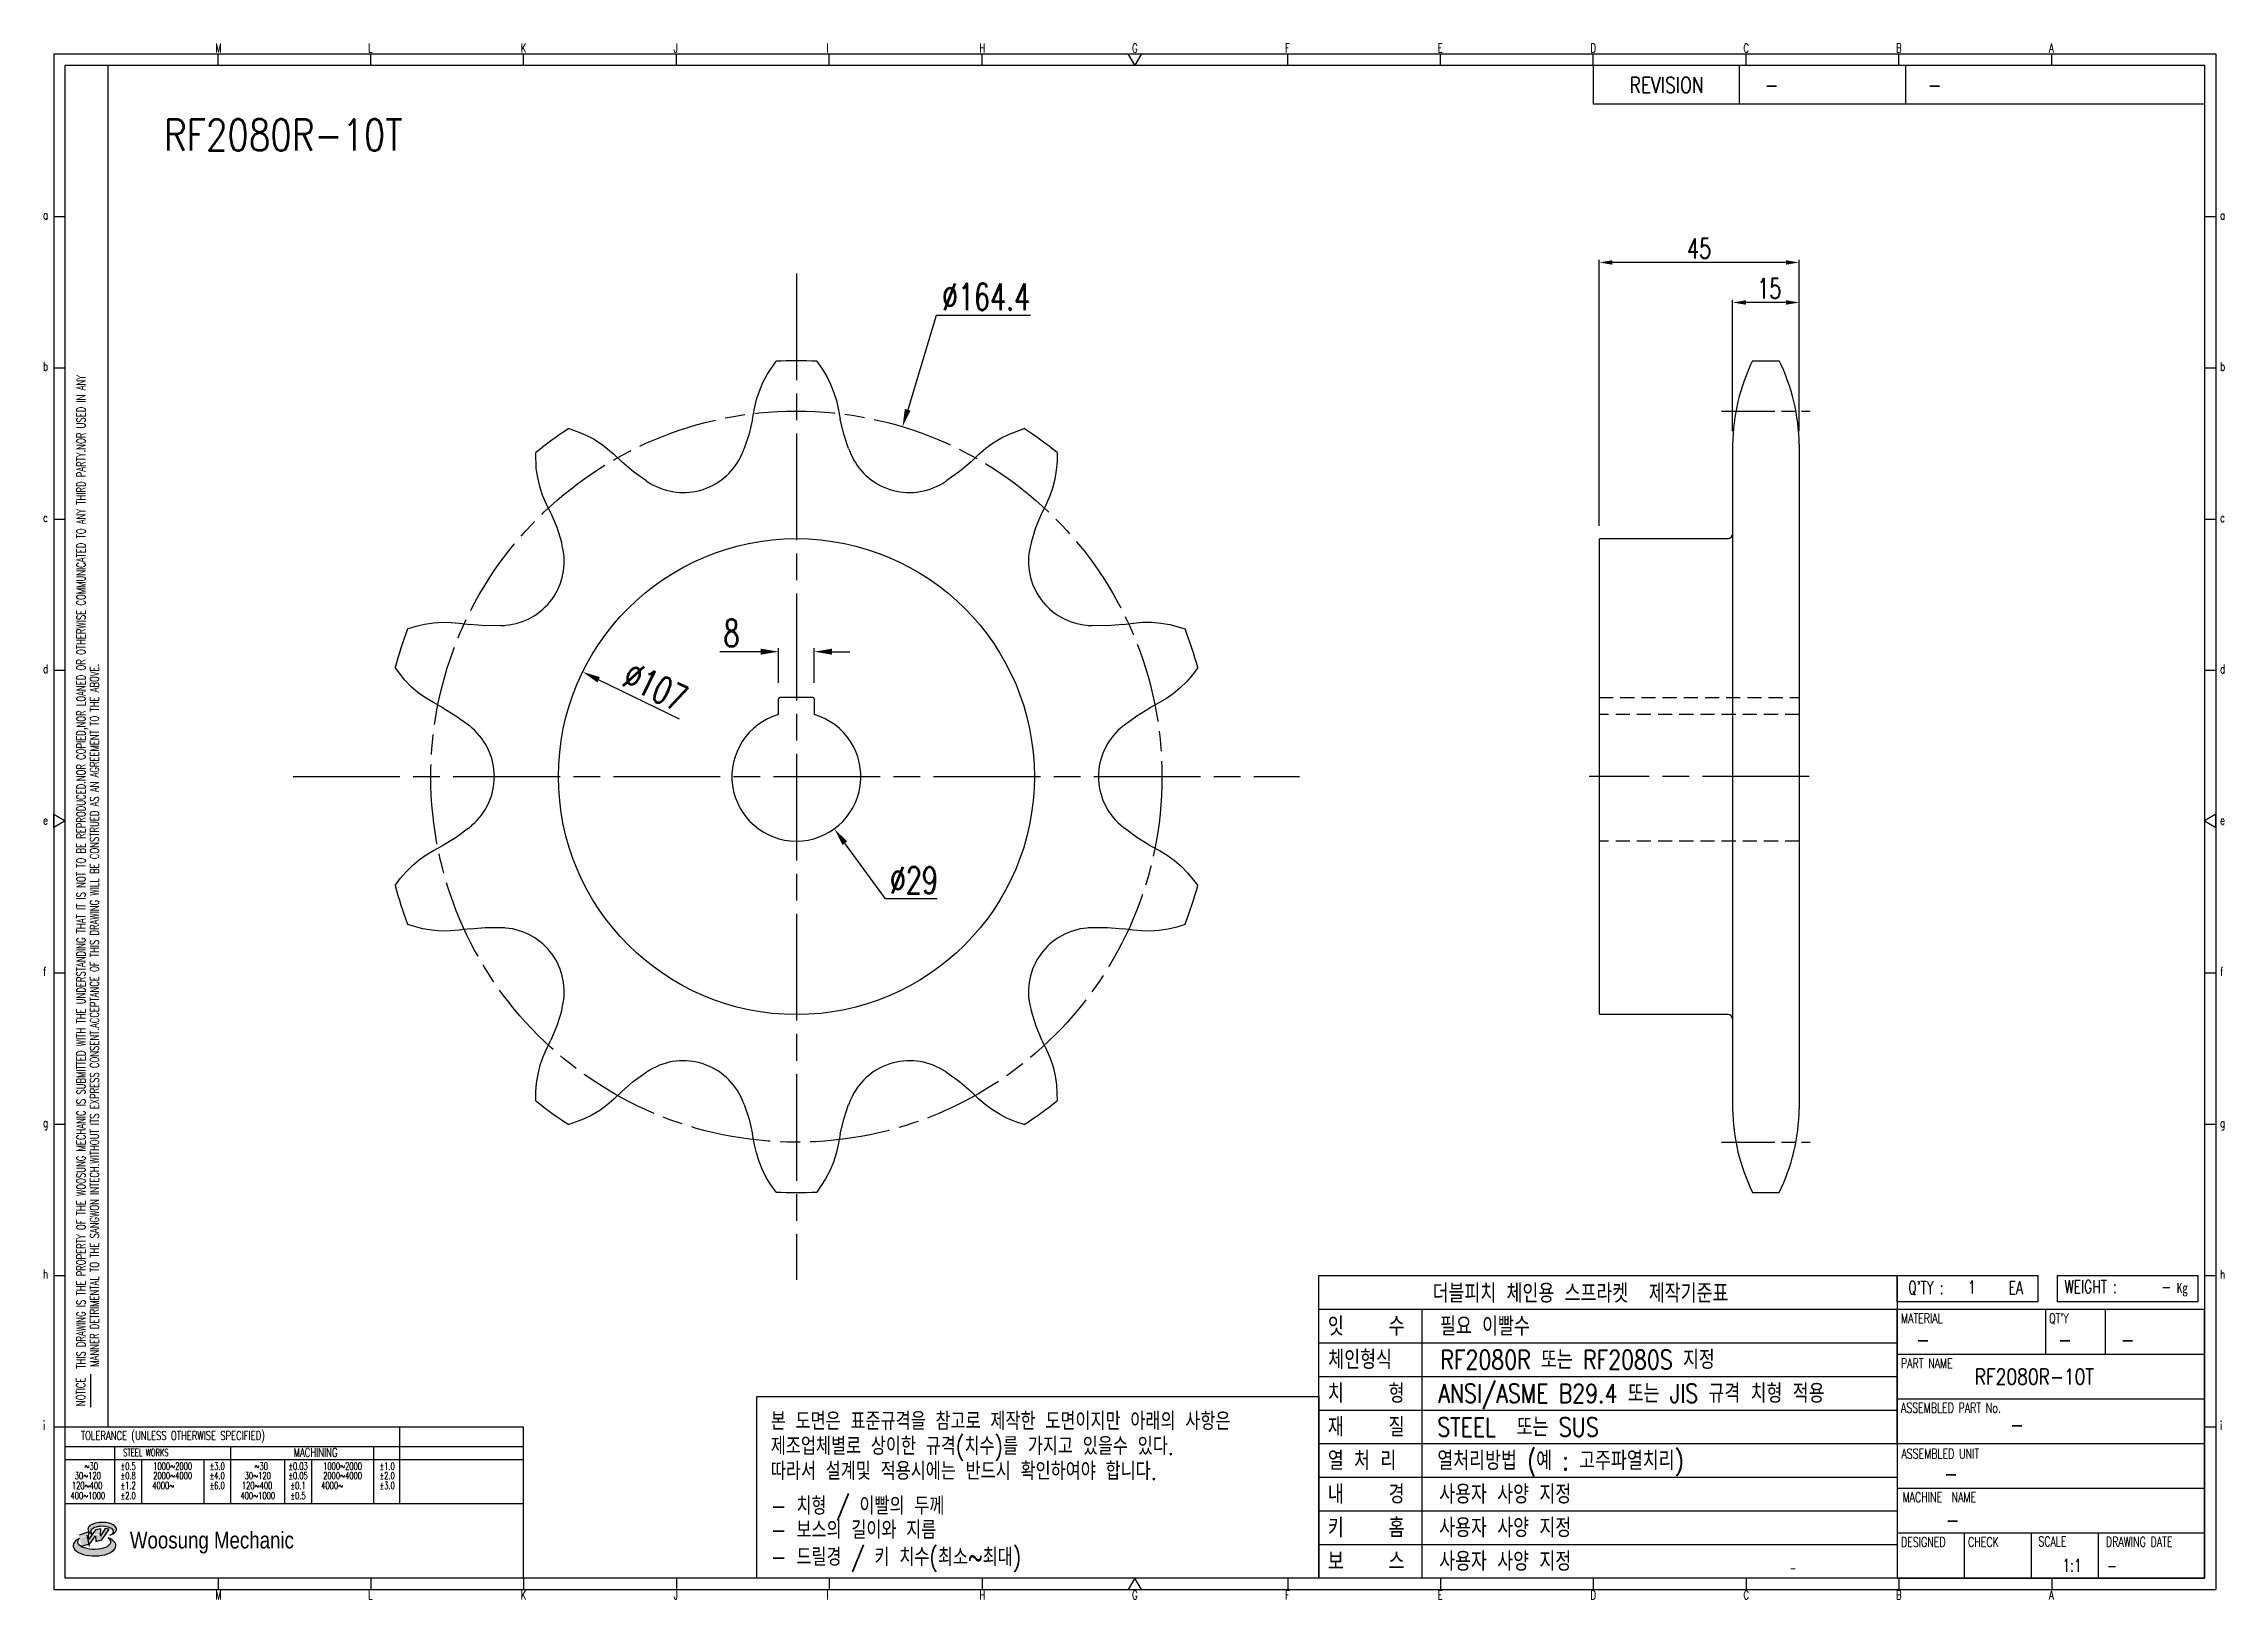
# Model space of a CAD drawing. Header units: millimetres. Extents: x -120 to 371, y -2918 to -2568.
import ezdxf
from ezdxf.enums import TextEntityAlignment as Align

# ---------------------------------------------------------------- set-up
doc = ezdxf.new("R2010")
doc.units = ezdxf.units.MM
for name, pattern in [('AM_ISO08W050', [18, 12, -1.5, 3, -1.5]), ('AM_ISO08W050x2', [9, 6, -0.75, 1.5, -0.75]), ('HIDDEN', [9.525, 6.35, -3.175])]:
    doc.linetypes.add(name, pattern=pattern)
doc.layers.add('CEN1', color=1, linetype='AM_ISO08W050', lineweight=25)
doc.layers.add('PEN_RF1', color=6, linetype='AM_ISO08W050x2', lineweight=25)
for name, color, linetype in [('HIDDEN_RF1', 3, 'HIDDEN'), ('S-DIM', 7, 'Continuous'), ('TITLE', 7, 'Continuous'), ('도면레이아웃', 7, 'Continuous')]:
    doc.layers.add(name, color=color, linetype=linetype)
doc.styles.add('HAN', font='ROMANS.shx', dxfattribs={"width": 0.7, "bigfont": 'whgtxt.shx'})
doc.styles.add('HKD_ST2', font='romans.shx', dxfattribs={"width": 0.7, "height": 4, "bigfont": '@extfont2.shx'})
doc.styles.add('HSG', font='SIMPLEX.shx', dxfattribs={"width": 0.7, "bigfont": 'HSG.shx'})
doc.styles.add('ROMANS', font='romans.shx', dxfattribs={"width": 0.7, "bigfont": 'whgtxt.shx'})
doc.styles.add('SLDTEXTSTYLE4', font='arial.ttf', dxfattribs={"width": 0.8})
doc.dimstyles.new('RF-S3', dxfattribs={"dimscale": 3, "dimtxt": 1.5, "dimasz": 1, "dimexe": 0.2, "dimexo": 1, "dimgap": 0.3, "dimtad": 1, "dimtoh": 1, "dimdec": 1, "dimrnd": 0.01, "dimzin": 9, "dimdsep": 46, "dimtxsty": 'HSG', "dimcen": 0, "dimclrd": 1, "dimclre": 1, "dimclrt": 150, "dimazin": 2, "dimtp": 1, "dimtm": 1, "dimtfac": 0.5, "dimtdec": 1, "dimtofl": 0, "dimtmove": 0, "dimatfit": 3, "dimfxl": 0, "dimtvp": 1, "dimtolj": 2, "dimlwd": -1, "dimlwe": -1, "dimarcsym": 0})
doc.dimstyles.new('RF-S4', dxfattribs={"dimscale": 4, "dimtxt": 1.5, "dimasz": 1, "dimexe": 0.2, "dimexo": 1, "dimgap": 0.3, "dimtad": 1, "dimtoh": 1, "dimdec": 1, "dimrnd": 0.01, "dimzin": 9, "dimdsep": 46, "dimtxsty": 'HSG', "dimcen": 0, "dimclrd": 1, "dimclre": 1, "dimclrt": 150, "dimazin": 2, "dimtp": 1, "dimtm": 1, "dimtfac": 0.5, "dimtdec": 1, "dimtofl": 0, "dimtmove": 0, "dimatfit": 3, "dimfxl": 0, "dimtvp": 1, "dimtolj": 2, "dimlwd": -1, "dimlwe": -1, "dimarcsym": 0})

# ---------------------------------------------------------------- blocks, each defined once
blk = doc.blocks.new('SUYWSHJH')
at = {"layer": '도면레이아웃'}
h = blk.add_hatch(color=10, dxfattribs=at)
h.paths.add_polyline_path([(1.544, 35.177), (1.554, 34.966), (1.779, 35.034), (2.054, 35.422), (1.908, 35.446), (1.728, 35.167), (1.741, 35.439), (1.547, 35.405), (1.292, 35.041), (1.295, 35.33), (0.943, 35.208), (1.03, 34.8), (1.336, 34.885)])
edge = h.paths.add_edge_path()
edge.add_ellipse((1.795, 35.421), major_axis=(-0.53, 0), ratio=0.487785, start_angle=122.36065, end_angle=403.39574)
edge.add_line((1.411, 35.244), (1.419, 35.261))
edge.add_ellipse((1.798, 35.344), major_axis=(-0.423, 0), ratio=0.444396, start_angle=131.58977, end_angle=386.19408, ccw=False)
edge = h.paths.add_edge_path()
edge.add_ellipse((1.512, 34.815), major_axis=(-0.793, 0), ratio=0.480113, start_angle=314.67633, end_angle=590.85213)
edge.add_ellipse((1.501, 34.958), major_axis=(-0.62, 0), ratio=0.43311, start_angle=331.7024, end_angle=574.42495, ccw=False)
for p, q in [((0, 90.118), (80.15, 90.118)), ((0, 90.118), (0, 33.191)), ((6.089, 89.693), (6.089, 90.118)), ((11.753, 89.693), (11.753, 90.118)), ((17.418, 89.693), (17.418, 90.118)), ((23.082, 89.693), (23.082, 90.118)), ((28.746, 89.693), (28.746, 90.118)), ((34.411, 89.693), (34.411, 90.118)), ((45.739, 89.693), (45.739, 90.118)), ((51.404, 89.693), (51.404, 90.118)), ((57.068, 89.693), (57.068, 90.118)), ((62.732, 89.693), (62.732, 90.118)), ((68.397, 89.693), (68.397, 90.118)), ((74.061, 89.693), (74.061, 90.118)), ((80.15, 90.118), (80.15, 33.191)), ((0, 84.085), (0.425, 84.085)), ((79.725, 84.085), (80.15, 84.085)), ((0, 78.478), (0.425, 78.478)), ((79.725, 78.478), (80.15, 78.478)), ((0, 72.87), (0.425, 72.87)), ((79.725, 72.87), (80.15, 72.87)), ((0, 67.262), (0.425, 67.262)), ((79.725, 67.262), (80.15, 67.262)), ((0, 56.047), (0.425, 56.047)), ((79.725, 56.047), (80.15, 56.047)), ((0, 50.439), (0.425, 50.439)), ((79.725, 50.439), (80.15, 50.439)), ((0, 44.832), (0.425, 44.832)), ((79.725, 44.832), (80.15, 44.832)), ((1.377, 39.947), (1.377, 41.174)), ((0, 39.224), (0.425, 39.224)), ((79.725, 39.224), (80.15, 39.224)), ((0, 33.191), (80.15, 33.191)), ((6.089, 33.616), (6.089, 33.191)), ((11.753, 33.616), (11.753, 33.191)), ((17.418, 33.616), (17.418, 33.191)), ((23.082, 33.616), (23.082, 33.191)), ((28.746, 33.616), (28.746, 33.191)), ((34.411, 33.616), (34.411, 33.191)), ((45.739, 33.616), (45.739, 33.191)), ((51.404, 33.616), (51.404, 33.191)), ((57.068, 33.616), (57.068, 33.191)), ((62.732, 33.616), (62.732, 33.191)), ((68.397, 33.616), (68.397, 33.191)), ((74.061, 33.616), (74.061, 33.191))]:
    blk.add_line(p, q)
at = {"color": 2}
for p, q in [((2.017, 39.224), (2.017, 89.693)), ((0.425, 39.224), (17.418, 39.224)), ((12.816, 39.224), (12.816, 36.382)), ((17.418, 33.616), (17.418, 39.224)), ((0.425, 38.487), (17.418, 38.487)), ((0.425, 38.012), (17.418, 38.012)), ((2.257, 38.487), (2.257, 36.382)), ((3.257, 38.012), (3.257, 36.382)), ((5.557, 38.012), (5.557, 36.382)), ((6.557, 38.5), (6.557, 36.382)), ((8.557, 38.012), (8.557, 36.382)), ((9.557, 38.026), (9.557, 36.382)), ((11.857, 38.487), (11.857, 36.382)), ((0.425, 36.382), (17.418, 36.382))]:
    blk.add_line(p, q, dxfattribs=at)
at = {"color": 6, "ltscale": 0.5}
for p, q in [((57.068, 89.693), (57.068, 88.246)), ((62.47, 89.693), (62.47, 88.246)), ((68.635, 89.693), (68.635, 88.246)), ((79.725, 88.246), (57.068, 88.246)), ((68.336, 38.59), (68.336, 43.563)), ((79.725, 43.563), (68.336, 43.563)), ((73.827, 43.563), (73.827, 41.905)), ((76.037, 43.563), (76.037, 41.905)), ((79.725, 38.59), (79.725, 43.563)), ((79.725, 41.905), (68.336, 41.905)), ((79.725, 40.248), (68.336, 40.248)), ((68.336, 38.59), (68.336, 33.616)), ((79.725, 38.59), (68.336, 38.59)), ((79.725, 33.616), (79.725, 38.59)), ((79.725, 36.932), (68.336, 36.932)), ((79.725, 35.274), (68.336, 35.274)), ((70.822, 33.616), (70.822, 35.274)), ((73.309, 33.616), (73.309, 35.274)), ((75.796, 33.616), (75.796, 35.274)), ((68.336, 33.616), (79.725, 33.616))]:
    blk.add_line(p, q, dxfattribs=at)
for points in [[(40.075, 89.693), (39.83, 90.118), (40.32, 90.118)], [(0.425, 89.693), (79.725, 89.693), (79.725, 33.616), (0.425, 33.616)], [(0.425, 61.679), (0, 61.433), (0, 61.924)], [(79.725, 61.679), (80.15, 61.433), (80.15, 61.924)], [(40.075, 33.616), (39.83, 33.191), (40.32, 33.191)]]:
    blk.add_lwpolyline(points, close=True)
at = {"layer": 'TITLE', "color": 20}
for p, q in [((68.336, 43.851), (68.336, 44.826)), ((68.336, 44.826), (73.54, 44.826)), ((73.54, 44.826), (73.54, 43.851)), ((74.277, 43.851), (74.277, 44.826)), ((74.277, 44.826), (79.481, 44.826)), ((79.481, 44.826), (79.481, 43.851)), ((73.54, 43.851), (68.336, 43.851)), ((79.481, 43.851), (74.277, 43.851))]:
    blk.add_line(p, q, dxfattribs=at)
at = {"layer": '도면레이아웃'}
for p, q in [((1.295, 35.33), (0.943, 35.208)), ((1.03, 34.8), (1.336, 34.885)), ((1.224, 35.208), (1.311, 34.8)), ((1.224, 35.208), (1.224, 35.208)), ((1.547, 35.405), (1.292, 35.041)), ((1.292, 35.041), (1.295, 35.33)), ((1.336, 34.885), (1.544, 35.177)), ((1.419, 35.261), (1.411, 35.244)), ((1.544, 35.177), (1.554, 34.966)), ((1.741, 35.439), (1.547, 35.405)), ((1.554, 34.966), (1.779, 35.034)), ((1.908, 35.446), (1.728, 35.167)), ((1.728, 35.167), (1.741, 35.439)), ((1.779, 35.034), (2.054, 35.422)), ((2.054, 35.422), (1.908, 35.446))]:
    blk.add_line(p, q, dxfattribs=at)
for centre, major_axis, ratio, start_param, end_param in [((1.795, 35.421), (-0.53, 0), 0.487785, 2.135596, 7.040584), ((1.512, 34.815), (-0.793, 0), 0.480113, 5.492138, 10.312315), ((1.501, 34.958), (-0.62, 0), 0.43311, 5.789299, 10.025607), ((1.798, 35.344), (-0.423, 0), 0.444396, 2.296675, 6.740358)]:
    blk.add_ellipse(centre, major_axis=major_axis, ratio=ratio, start_param=start_param, end_param=end_param, dxfattribs=at)
at = {"color": 4, "style": 'HKD_ST2', "width": 0.7}
for s, p in [('M', (5.988, 90.164)), ('L', (11.652, 90.164)), ('K', (17.316, 90.164)), ('J', (22.981, 90.164)), ('I', (28.645, 90.164)), ('H', (34.309, 90.164)), ('G', (39.974, 90.164)), ('F', (45.638, 90.164)), ('E', (51.302, 90.164)), ('D', (56.967, 90.164)), ('C', (62.631, 90.164)), ('B', (68.295, 90.164)), ('A', (73.96, 90.164)), ('a', (-0.395, 83.976)), ('a', (80.305, 83.97)), ('b', (-0.395, 78.368)), ('b', (80.305, 78.362)), ('c', (-0.395, 72.76)), ('c', (80.305, 72.754)), ('d', (-0.395, 67.153)), ('d', (80.305, 67.147)), ('e', (-0.395, 61.545)), ('e', (80.305, 61.539)), ('f', (-0.395, 55.937)), ('f', (80.305, 55.931)), ('g', (-0.395, 50.33)), ('g', (80.305, 50.324)), ('h', (-0.395, 44.722)), ('h', (80.305, 44.716)), ('i', (-0.395, 39.114)), ('i', (80.305, 39.108)), ('M', (5.988, 32.824)), ('L', (11.652, 32.824)), ('K', (17.316, 32.824)), ('J', (22.981, 32.824)), ('I', (28.645, 32.824)), ('H', (34.309, 32.824)), ('G', (39.974, 32.824)), ('F', (45.638, 32.824)), ('E', (51.302, 32.824)), ('D', (56.967, 32.824)), ('C', (62.631, 32.824)), ('B', (68.295, 32.824)), ('A', (73.96, 32.824))]:
    blk.add_text(s, height=0.326, dxfattribs=at).set_placement(p)
for s, height, style, width, p in [('REVISION', 0.5806, 'HAN', 0.8, (58.415, 88.664)), ('-', 0.581, 'HAN', 0.8, (63.426, 88.664)), ('-', 0.581, 'HAN', 0.8, (69.468, 88.664)), ("Q'TY : ", 0.4746, 'HKD_ST2', 0.7, (68.743, 44.143)), ('1', 0.475, 'HKD_ST2', 0.7, (70.957, 44.165)), ('EA', 0.4746, 'HKD_ST2', 0.7, (72.464, 44.143)), ('WEIGHT : ', 0.4746, 'HKD_ST2', 0.7, (74.536, 44.176)), ('-', 0.581, 'HAN', 0.8, (69.029, 42.157)), ('-', 0.581, 'HAN', 0.8, (74.289, 42.157)), ('-', 0.581, 'HAN', 0.8, (76.623, 42.157)), ('-', 0.581, 'HAN', 0.8, (72.515, 39.013)), ('-', 0.581, 'HAN', 0.8, (70.067, 37.189)), ('-', 0.581, 'HAN', 0.8, (70.126, 35.48)), ('1:1', 0.4746, 'HKD_ST2', 0.7, (74.458, 33.848)), ('-', 0.475, 'HKD_ST2', 0.7, (76.112, 33.837))]:
    blk.add_text(s, height=height, dxfattribs=dict(style=style, width=width)).set_placement(p)
at = {"color": 2, "style": 'HKD_ST2', "width": 0.7}
for s, p in [(' THIS DRAWING IS THE PROPERTY OF THE WOOSUNG MECHANIC IS SUBMITTED WITH THE UNDERSTANDING THAT IT IS NOT TO BE REPRODUCED.NOR COPIED,NOR LOANED OR OTHERWISE COMMUNICATED TO ANY THIRD PARTY.NOR USED IN ANY', (1.173, 41.217)), ('MANNER DETRIMENTAL TO THE SANGWON INTECH.WITHOUT ITS EXPRESS CONSENT.ACCEPTANCE OF THIS DRAWING WILL BE CONSTRUED AS AN AGREEMENT TO THE ABOVE.', (1.672, 41.447))]:
    blk.add_text(s, height=0.326266, rotation=90, dxfattribs=at).set_placement(p)
at = {"style": 'HKD_ST2', "width": 0.7}
blk.add_text('-', height=0.475, dxfattribs=at).set_placement((78.499, 44.176), align=Align.RIGHT)
at = {"color": 4, "style": 'HKD_ST2', "width": 0.7}
for s, height, p in [('MATERIAL', 0.3651, (68.474, 43.425)), ("QT'Y", 0.3651, (73.965, 43.425)), ('PART NAME', 0.3651, (68.474, 41.756)), ('ASSEMBLED PART No.', 0.36511, (68.474, 40.109)), ('ASSEMBLED UNIT', 0.36511, (68.49, 38.408)), ('MACHINE  NAME', 0.36511, (68.532, 36.794)), ('DESIGNED', 0.3651, (68.474, 35.136)), ('CHECK', 0.3651, (70.961, 35.136)), ('SCALE', 0.3651, (73.566, 35.153)), ('DRAWING DATE', 0.36511, (76.071, 35.141))]:
    blk.add_text(s, height=height, dxfattribs=at).set_placement(p, align=Align.TOP_LEFT)
at = {"style": 'HKD_ST2', "width": 0.7}
blk.add_text('NOTICE', height=0.3263, rotation=90, dxfattribs=at).set_placement((1.163, 39.988))
for s, height, style, width, p in [('TOLERANCE (UNLESS OTHERWISE SPECIFIED)', 0.32627, 'HKD_ST2', 0.7, (4.417, 38.896)), ('-', 0.326, 'ROMANS', 0.65, (64.469, 33.975))]:
    blk.add_text(s, height=height, dxfattribs=dict(style=style, width=width)).set_placement(p, align=Align.MIDDLE_CENTER)
at = {"color": 4, "style": 'HKD_ST2', "width": 0.7}
for s, height, p in [('STEEL WORKS', 0.26101, (3.416, 38.268)), ('MACHINING', 0.3263, (9.707, 38.27)), ('%%P0.5', 0.261, (2.757, 37.762)), ('%%P0.8', 0.261, (2.757, 37.411)), ('%%P3.0', 0.261, (6.057, 37.762)), ('%%P4.0', 0.261, (6.057, 37.411)), ('%%P0.03', 0.261, (9.057, 37.762)), ('%%P0.05', 0.261, (9.057, 37.411)), ('%%P1.0', 0.261, (12.357, 37.762)), ('%%P2.0', 0.261, (12.357, 37.411)), ('%%P1.2', 0.261, (2.757, 37.045)), ('%%P2.0', 0.261, (2.757, 36.67)), ('%%P6.0', 0.261, (6.057, 37.045)), ('%%P0.1', 0.261, (9.057, 37.045)), ('%%P0.5', 0.261, (9.057, 36.67)), ('%%P3.0', 0.261, (12.357, 37.045))]:
    blk.add_text(s, height=height, dxfattribs=at).set_placement(p, align=Align.MIDDLE)
for s, height, p in [('30%%126120', 0.261, (1.263, 37.411)), ('%%12630', 0.261, (1.389, 37.762)), ('2000%%1264000', 0.26101, (4.407, 37.411)), ('1000%%1262000', 0.26101, (4.407, 37.762)), ('30%%126120', 0.261, (7.563, 37.411)), ('%%12630', 0.261, (7.689, 37.762)), ('2000%%1264000', 0.26101, (10.707, 37.411)), ('1000%%1262000', 0.26101, (10.707, 37.762)), ('400%%1261000', 0.26101, (1.263, 36.67)), ('120%%126400', 0.26101, (1.237, 37.045)), ('4000%%126', 0.261, (4.061, 37.045)), ('400%%1261000', 0.26101, (7.563, 36.67)), ('120%%126400', 0.26101, (7.537, 37.045)), ('4000%%126', 0.261, (10.321, 37.045))]:
    blk.add_text(s, height=height, dxfattribs=at).set_placement(p, align=Align.MIDDLE_CENTER)
at = {"color": 1, "style": 'SLDTEXTSTYLE4', "width": 0.8}
blk.add_text('Woosung Mechanic', height=0.61957, dxfattribs=at).set_placement((2.822, 34.711))
at = {"layer": 'TITLE', "width": 0.8}
blk.add_text('Kg', height=0.3789, dxfattribs=at).set_placement((78.694, 44.176))
blk = doc.blocks.new('GRETG')
at = {"color": 150}
for p, q in [((1275.22, 18.47), (1365.55, 18.47)), ((1275.22, 18.47), (1365.55, 18.47)), ((1291.34, 18.47), (1291.34, -23.5)), ((1275.22, 13.23), (1365.55, 13.23)), ((1275.22, 7.98), (1365.55, 7.98)), ((1275.22, 2.73), (1365.55, 2.73)), ((1275.22, -2.51), (1365.55, -2.51)), ((1275.22, -7.76), (1365.55, -7.76)), ((1275.22, -13), (1365.55, -13)), ((1275.22, -18.25), (1365.55, -18.25))]:
    blk.add_line(p, q, dxfattribs=at)
blk.add_lwpolyline([(1275.22, 23.72), (1365.55, 23.72), (1365.55, -23.5), (1275.22, -23.5)], close=True, dxfattribs=at)
blk.add_lwpolyline([(1187.47, 4.85), (1275.22, 4.85), (1275.22, -23.5), (1187.47, -23.5)], close=True)
at = {"color": 150, "style": 'HAN', "width": 0.8}
for s, height, p in [('더블피치 체인용 스프라켓  제작기준표', 2.9346, (1293, 19.48)), ('잇    수 ', 2.935, (1276.65, 14.34)), ('필요 이빨수', 2.935, (1294.15, 14.34)), ('체인형식 ', 2.935, (1276.72, 9.12)), ('RF2080R 또는 RF2080S 지정', 2.9346, (1294.22, 9.12)), ('치    형', 2.935, (1276.65, 3.85)), ('ANSI/ASME B29.4 또는 JIS 규격 치형 적용', 2.9346, (1293.88, 3.85)), ('재    질', 2.935, (1276.65, -1.4)), ('STEEL  또는 SUS', 2.9346, (1293.74, -1.4)), ('열처리방법 (예 : 고주파열치리)', 2.9346, (1293.74, -6.64)), ('열 처 리', 2.935, (1276.65, -6.64)), ('내    경', 2.935, (1276.65, -11.89)), ('사용자 사양 지정', 2.935, (1294.03, -11.89)), ('키    홈', 2.935, (1276.65, -17.13)), ('사용자 사양 지정', 2.935, (1294.03, -17.13)), ('보    스', 2.935, (1276.65, -22.38)), ('사용자 사양 지정', 2.935, (1294.03, -22.38))]:
    blk.add_text(s, height=height, dxfattribs=at).set_placement(p)
at = {"style": 'HAN', "width": 0.8}
for s, p in [('본 도면은 표준규격을 참고로 제작한 도면이지만 아래의 사항은', (1189.67, -0.4)), ('제조업체별로 상이한 규격(치수)를 가지고 있을수 있다.', (1189.67, -4.29)), ('따라서 설계및 적용시에는 반드시 확인하여야 합니다.', (1189.67, -8.18)), ('- 치형 / 이빨의 두께', (1189.67, -13.62)), ('- 보스의 길이와 지름', (1189.67, -17.38)), ('- 드릴경 / 키 치수(최소~최대)', (1189.67, -21.61))]:
    blk.add_text(s, height=2.7767, dxfattribs=at).set_placement(p)
blk = doc.blocks.new('*D3')
at = {"layer": 'Defpoints', "color": 0, "transparency": 16777216}
for p in [(260.07, -2626.3), (260.07, -2658.23), (275.07, -2658.23)]:
    blk.add_point(p, dxfattribs=at)
at = {"layer": 'S-DIM', "color": 1, "transparency": 16777216}
for p, q in [((260.07, -2655.23), (260.07, -2625.7)), ((272.07, -2626.3), (263.07, -2626.3)), ((275.07, -2655.23), (275.07, -2625.7))]:
    blk.add_line(p, q, dxfattribs=at)
for points in [[(263.07, -2625.8), (263.07, -2626.8), (260.07, -2626.3)], [(272.07, -2625.8), (272.07, -2626.8), (275.07, -2626.3)]]:
    blk.add_solid(points, dxfattribs=at)
at = {"layer": 'S-DIM', "color": 150, "transparency": 16777216, "insert": (268.33, -2623.15), "char_height": 4.5, "attachment_point": 5, "style": 'HSG'}
blk.add_mtext('\\A2;15', dxfattribs=at)
blk = doc.blocks.new('*D4')
at = {"layer": 'Defpoints', "color": 0, "transparency": 16777216}
for p in [(230.07, -2617.3), (275.07, -2658.23), (230.07, -2679.49)]:
    blk.add_point(p, dxfattribs=at)
at = {"layer": 'S-DIM', "color": 1, "transparency": 16777216}
for p, q in [((230.07, -2676.49), (230.07, -2616.7)), ((272.07, -2617.3), (233.07, -2617.3)), ((275.07, -2655.23), (275.07, -2616.7))]:
    blk.add_line(p, q, dxfattribs=at)
for points in [[(233.07, -2616.8), (233.07, -2617.8), (230.07, -2617.3)], [(272.07, -2616.8), (272.07, -2617.8), (275.07, -2617.3)]]:
    blk.add_solid(points, dxfattribs=at)
at = {"layer": 'S-DIM', "color": 150, "transparency": 16777216, "insert": (252.57, -2614.15), "char_height": 4.5, "attachment_point": 5, "style": 'HSG'}
blk.add_mtext('\\A2;45', dxfattribs=at)
blk = doc.blocks.new('*D5')
at = {"layer": 'Defpoints', "color": 0, "transparency": 16777216}
for p in [(73.46, -2654.24), (25.74, -2811.55)]:
    blk.add_point(p, dxfattribs=at)
at = {"layer": 'S-DIM', "color": 1, "transparency": 16777216}
for p, q in [((81.04, -2629.24), (74.62, -2650.41)), ((102.24, -2629.24), (81.04, -2629.24))]:
    blk.add_line(p, q, dxfattribs=at)
blk.add_solid([(73.98, -2650.22), (75.26, -2650.6), (73.46, -2654.24)], dxfattribs=at)
at = {"layer": 'S-DIM', "color": 150, "transparency": 16777216, "insert": (92.24, -2625.04), "char_height": 6, "attachment_point": 5, "style": 'HSG'}
blk.add_mtext('\\A2;∅164.4', dxfattribs=at)
blk = doc.blocks.new('*D6')
at = {"layer": 'Defpoints', "color": 0, "transparency": 16777216}
for p in [(41.07, -2721.17), (58.13, -2744.62)]:
    blk.add_point(p, dxfattribs=at)
at = {"layer": 'S-DIM', "color": 1, "transparency": 16777216}
for p, q in [((69.61, -2760.4), (60.48, -2747.85)), ((81.21, -2760.4), (69.61, -2760.4))]:
    blk.add_line(p, q, dxfattribs=at)
blk.add_solid([(61.02, -2747.46), (59.94, -2748.25), (58.13, -2744.62)], dxfattribs=at)
at = {"layer": 'S-DIM', "color": 150, "transparency": 16777216, "insert": (76.01, -2756.2), "char_height": 6, "attachment_point": 5, "style": 'HSG'}
blk.add_mtext('\\A2;∅29', dxfattribs=at)
blk = doc.blocks.new('*D7')
at = {"layer": 'Defpoints', "color": 0, "transparency": 16777216}
for p in [(53.6, -2704.8), (45.6, -2715.78), (53.6, -2715.78)]:
    blk.add_point(p, dxfattribs=at)
at = {"layer": 'S-DIM', "color": 1, "transparency": 16777216}
for p, q in [((41.6, -2704.8), (32.4, -2704.8)), ((45.6, -2711.78), (45.6, -2704)), ((53.6, -2711.78), (53.6, -2704)), ((57.6, -2704.8), (61.6, -2704.8))]:
    blk.add_line(p, q, dxfattribs=at)
for points in [[(41.6, -2704.13), (41.6, -2705.47), (45.6, -2704.8)], [(57.6, -2704.13), (57.6, -2705.47), (53.6, -2704.8)]]:
    blk.add_solid(points, dxfattribs=at)
at = {"layer": 'S-DIM', "color": 150, "transparency": 16777216, "insert": (35, -2700.6), "char_height": 6, "attachment_point": 5, "style": 'HSG'}
blk.add_mtext('\\A2;8', dxfattribs=at)
blk = doc.blocks.new('*D8')
at = {"layer": 'Defpoints', "color": 0, "transparency": 16777216}
for p in [(1.55, -2709.36), (97.65, -2756.42)]:
    blk.add_point(p, dxfattribs=at)
at = {"layer": 'S-DIM', "color": 1, "transparency": 16777216}
blk.add_line((23.28, -2720.01), (5.14, -2711.12), dxfattribs=at)
blk.add_solid([(5.44, -2710.52), (4.85, -2711.72), (1.55, -2709.36)], dxfattribs=at)
at = {"layer": 'S-DIM', "color": 150, "transparency": 16777216, "insert": (17.86, -2712.67), "char_height": 6, "attachment_point": 5, "rotation": 333.9077, "style": 'HSG'}
blk.add_mtext('\\A2;∅107', dxfattribs=at)

msp = doc.modelspace()

# ---------------------------------------------------------------- linework, layer by layer
for p, q in [((264.57, -2639.39), (270.57, -2639.39)), ((39.75, -2652.54), (40.2, -2650.13)), ((59, -2650.13), (59.45, -2652.54)), ((8.56, -2660.41), (10.34, -2662.09)), ((88.86, -2662.09), (90.64, -2660.41)), ((260.07, -2658.23), (260.07, -2807.55)), ((275.07, -2658.23), (275.07, -2807.55)), ((-5.6, -2673.68), (-6.66, -2671.46)), ((105.85, -2671.46), (104.8, -2673.68)), ((230.07, -2679.49), (230.07, -2786.29)), ((230.17, -2679.39), (259.07, -2679.39)), ((-26.21, -2698.38), (-23.78, -2698.69)), ((122.98, -2698.69), (125.41, -2698.38)), ((45.6, -2718.96), (45.6, -2715.39)), ((53.3, -2715.09), (45.9, -2715.09)), ((53.6, -2715.39), (53.6, -2718.96)), ((-29.87, -2717.43), (-32.02, -2716.26)), ((131.22, -2716.26), (129.06, -2717.43)), ((-32.02, -2749.53), (-29.87, -2748.35)), ((129.06, -2748.35), (131.22, -2749.53)), ((-23.78, -2767.09), (-26.21, -2767.41)), ((125.41, -2767.41), (122.98, -2767.09)), ((259.07, -2786.39), (230.17, -2786.39)), ((-6.66, -2794.32), (-5.6, -2792.11)), ((104.8, -2792.11), (105.85, -2794.32)), ((10.34, -2803.69), (8.56, -2805.38)), ((90.64, -2805.38), (88.86, -2803.69)), ((40.2, -2815.66), (39.75, -2813.25)), ((59.45, -2813.25), (59, -2815.66)), ((264.57, -2826.39), (270.57, -2826.39))]:
    msp.add_line(p, q)
for points in [[(40.2, -2650.13), (40.66, -2648.14), (41.28, -2646.2), (42.07, -2644.29), (43.02, -2642.46), (45.02, -2639.51)], [(54.17, -2639.51), (55.33, -2641.11), (56.37, -2642.81), (57.29, -2644.65), (58.05, -2646.58), (58.59, -2648.32), (59, -2650.13)], [(-1.59, -2654.65), (0.29, -2655.27), (2.12, -2656.03), (3.95, -2656.98), (5.7, -2658.09), (7.16, -2659.19), (8.56, -2660.41)], [(39.75, -2652.54), (38.96, -2655.86), (37.86, -2659.16)], [(61.34, -2659.16), (60.24, -2655.91), (59.45, -2652.54)], [(90.64, -2660.41), (92.18, -2659.07), (93.82, -2657.87), (95.59, -2656.79), (97.44, -2655.87), (100.79, -2654.65)], [(-6.66, -2671.46), (-7.45, -2669.58), (-8.09, -2667.65), (-8.57, -2665.63), (-8.88, -2663.6), (-8.99, -2660.03)], [(15.76, -2666.34), (12.96, -2664.35), (10.34, -2662.09)], [(88.86, -2662.09), (86.27, -2664.32), (83.44, -2666.34)], [(108.19, -2660.03), (108.19, -2662.01), (108.03, -2663.99), (107.69, -2666.02), (107.17, -2668.03), (106.58, -2669.76), (105.85, -2671.46)], [(-5.6, -2673.68), (-4.28, -2676.83), (-3.24, -2680.15)], [(102.43, -2680.15), (103.46, -2676.87), (104.8, -2673.68)], [(-37.81, -2699.68), (-35.92, -2699.07), (-33.99, -2698.62), (-31.95, -2698.31), (-29.88, -2698.18), (-28.05, -2698.21), (-26.21, -2698.38)], [(-16.89, -2698.94), (-20.33, -2698.98), (-23.78, -2698.69)], [(122.98, -2698.69), (119.57, -2698.98), (116.09, -2698.94)], [(125.41, -2698.38), (127.44, -2698.2), (129.47, -2698.19), (131.54, -2698.36), (133.57, -2698.7), (137, -2699.68)], [(-32.02, -2716.26), (-33.77, -2715.21), (-35.42, -2714.02), (-37, -2712.67), (-38.44, -2711.2), (-40.63, -2708.38)], [(139.83, -2708.38), (138.66, -2709.99), (137.37, -2711.49), (135.9, -2712.94), (134.3, -2714.26), (132.81, -2715.31), (131.22, -2716.26)], [(-29.87, -2717.43), (-26.95, -2719.2), (-24.15, -2721.28)], [(123.35, -2721.28), (126.11, -2719.23), (129.06, -2717.43)], [(-24.15, -2744.51), (-26.91, -2746.56), (-29.87, -2748.35)], [(129.06, -2748.35), (126.14, -2746.58), (123.35, -2744.51)], [(-40.63, -2757.4), (-39.47, -2755.8), (-38.17, -2754.29), (-36.7, -2752.85), (-35.11, -2751.52), (-33.61, -2750.47), (-32.02, -2749.53)], [(131.22, -2749.53), (132.97, -2750.58), (134.62, -2751.77), (136.19, -2753.12), (137.64, -2754.59), (139.83, -2757.4)], [(-26.21, -2767.41), (-28.25, -2767.59), (-30.28, -2767.6), (-32.35, -2767.43), (-34.38, -2767.09), (-37.81, -2766.1)], [(-23.78, -2767.09), (-20.38, -2766.81), (-16.89, -2766.84)], [(116.09, -2766.84), (119.53, -2766.81), (122.98, -2767.09)], [(137, -2766.1), (135.12, -2766.71), (133.18, -2767.17), (131.15, -2767.47), (129.08, -2767.61), (127.25, -2767.58), (125.41, -2767.41)], [(-3.24, -2785.64), (-4.27, -2788.92), (-5.6, -2792.11)], [(104.8, -2792.11), (103.48, -2788.96), (102.43, -2785.64)], [(-8.99, -2805.76), (-8.99, -2803.78), (-8.83, -2801.79), (-8.49, -2799.76), (-7.98, -2797.75), (-7.39, -2796.03), (-6.66, -2794.32)], [(105.85, -2794.32), (106.65, -2796.21), (107.29, -2798.14), (107.77, -2800.15), (108.07, -2802.19), (108.19, -2805.76)], [(10.34, -2803.69), (12.92, -2801.46), (15.76, -2799.44)], [(83.44, -2799.44), (86.24, -2801.43), (88.86, -2803.69)], [(8.56, -2805.38), (7.01, -2806.72), (5.37, -2807.92), (3.6, -2809), (1.76, -2809.92), (-1.59, -2811.13)], [(37.86, -2806.62), (38.95, -2809.88), (39.75, -2813.25)], [(59.45, -2813.25), (60.23, -2809.92), (61.34, -2806.62)], [(100.79, -2811.13), (98.91, -2810.52), (97.07, -2809.75), (95.25, -2808.8), (93.49, -2807.69), (92.03, -2806.6), (90.64, -2805.38)], [(45.02, -2826.28), (43.86, -2824.68), (42.83, -2822.98), (41.91, -2821.14), (41.14, -2819.21), (40.61, -2817.46), (40.2, -2815.66)], [(59, -2815.66), (58.54, -2817.65), (57.92, -2819.58), (57.12, -2821.5), (56.17, -2823.33), (54.17, -2826.28)]]:
    msp.add_lwpolyline(points)
msp.add_circle((49.6, -2732.89), 53.5)
for centre, radius, start, end in [((49.6, -2732.89), 93.5, 87.196, 92.804), ((305.06, -2659.02), 45, 154.1379, 178.9971), ((230.08, -2659.02), 45, 1.0029, 25.8621), ((49.6, -2732.89), 93.5, 123.196, 128.804), ((49.6, -2732.89), 93.5, 51.196, 56.804), ((24.16, -2654.62), 14.4, 239, 337), ((3.12, -2645.68), 37.26, 337, 338.7916), ((96.08, -2645.68), 37.26, 201.2084, 203), ((75.03, -2654.62), 14.4, 203, 301), ((35.94, -2635.02), 37.26, 237.2084, 239), ((63.26, -2635.02), 37.26, 301, 302.7916), ((-16.99, -2684.52), 14.4, 275, 13), ((-39.27, -2689.66), 37.26, 13, 14.7916), ((116.18, -2684.52), 14.4, 167, 265), ((138.46, -2689.66), 37.26, 165.2084, 167), ((259.07, -2678.39), 1, 270, 0), ((49.6, -2732.89), 93.5, 159.196, 164.804), ((-18.98, -2661.74), 37.26, 273.2084, 275), ((118.18, -2661.74), 37.26, 265, 266.7916), ((49.6, -2732.89), 93.5, 15.196, 20.804), ((45.9, -2715.39), 0.3, 90, 180), ((53.3, -2715.39), 0.3, 0, 90), ((49.6, -2732.89), 14.5, 106.0134, 73.9866), ((-47.71, -2750.15), 37.26, 49, 50.7916), ((-32.71, -2732.89), 14.4, 311, 49), ((131.9, -2732.89), 14.4, 131, 229), ((146.9, -2750.15), 37.26, 129.2084, 131), ((-47.71, -2715.64), 37.26, 309.2084, 311), ((146.9, -2715.64), 37.26, 229, 230.7916), ((49.6, -2732.89), 93.5, 195.196, 200.804), ((49.6, -2732.89), 93.5, 339.196, 344.804), ((-18.98, -2804.05), 37.26, 85, 86.7916), ((-16.99, -2781.27), 14.4, 347, 85), ((116.18, -2781.27), 14.4, 95, 193), ((118.18, -2804.05), 37.26, 93.2084, 95), ((-39.27, -2776.13), 37.26, 345.2084, 347), ((138.46, -2776.13), 37.26, 193, 194.7916), ((259.07, -2787.39), 1, 0, 90), ((35.94, -2830.77), 37.26, 121, 122.7916), ((24.16, -2811.17), 14.4, 23, 121), ((75.03, -2811.17), 14.4, 59, 157), ((63.26, -2830.77), 37.26, 57.2084, 59), ((49.6, -2732.89), 93.5, 231.196, 236.804), ((3.12, -2820.1), 37.26, 21.2084, 23), ((96.08, -2820.1), 37.26, 157, 158.7916), ((49.6, -2732.89), 93.5, 303.196, 308.804), ((305.06, -2806.76), 45, 181.0029, 205.8621), ((230.08, -2806.76), 45, 334.1379, 358.9971), ((49.6, -2732.89), 93.5, 267.196, 272.804)]:
    msp.add_arc(centre, radius, start, end)
at = {"layer": 'CEN1', "color": 1, "linetype": 'AM_ISO08W050x2', "ltscale": 4}
for p, q in [((49.6, -2619.75), (49.6, -2846.04)), ((-63.55, -2732.89), (162.74, -2732.89)), ((277.32, -2732.89), (227.82, -2732.89))]:
    msp.add_line(p, q, dxfattribs=at)
at = {"layer": 'HIDDEN_RF1', "ltscale": 0.5}
for p, q in [((230.07, -2715.09), (275.07, -2715.09)), ((275.07, -2718.96), (230.07, -2718.96)), ((275.07, -2747.39), (230.07, -2747.39))]:
    msp.add_line(p, q, dxfattribs=at)
at = {"layer": 'PEN_RF1', "ltscale": 2}
for p, q in [((257.59, -2650.7), (277.54, -2650.7)), ((257.59, -2815.09), (277.54, -2815.09))]:
    msp.add_line(p, q, dxfattribs=at)
at = {"layer": 'PEN_RF1', "ltscale": 3}
msp.add_circle((49.6, -2732.89), 82.19, dxfattribs=at)

# ---------------------------------------------------------------- block references
for name, p, xscale, yscale, zscale in [('SUYWSHJH', (-117.37, -3116.95), 6.065279999999999, 6.065279999999999, 6.065279999999999), ('GRETG', (-1669.29, -2879.22), 1.44, 1.44, 1.44)]:
    msp.add_blockref(name, p, dxfattribs=dict(xscale=xscale, yscale=yscale, zscale=zscale))

# ---------------------------------------------------------------- texts
at = {"style": 'HAN', "width": 0.8}
for height, p in [(7.0431, (-92.58, -2592.15)), (3.5216, (314.52, -2869.57))]:
    msp.add_text('RF2080R-10T', height=height, dxfattribs=at).set_placement(p)

# ---------------------------------------------------------------- dimensions: what is measured, and where the dimension line sits
at = {"layer": 'S-DIM'}
dim = msp.add_linear_dim(base=(230.07, -2617.3), p1=(275.07, -2658.23), p2=(230.07, -2679.49), dimstyle='RF-S3', dxfattribs=at)
dim.commit()
dim.dimension.update_dxf_attribs({"geometry": '*D4', "text_midpoint": (252.57, -2614.15)})
for p1, p2, picture, middle in [((25.74, -2811.55), (73.46, -2654.24), '*D5', (92.24, -2629.24)), ((97.65, -2756.42), (1.55, -2709.36), '*D8', (16.01, -2716.44)), ((41.07, -2721.17), (58.13, -2744.62), '*D6', (76.01, -2760.4))]:
    dim = msp.add_diameter_dim_2p(p1=p1, p2=p2, dimstyle='RF-S4', dxfattribs=at)
    dim.commit()
    dim.dimension.update_dxf_attribs({"geometry": picture, "text_midpoint": middle, "dimtype": 131})
for base, p1, p2, dimstyle, picture, middle in [((260.07, -2626.3), (275.07, -2658.23), (260.07, -2658.23), 'RF-S3', '*D3', (268.33, -2626.3)), ((53.6, -2704.8), (45.6, -2715.78), (53.6, -2715.78), 'RF-S4', '*D7', (35, -2704.8))]:
    dim = msp.add_linear_dim(base=base, p1=p1, p2=p2, dimstyle=dimstyle, dxfattribs=at)
    dim.commit()
    dim.dimension.update_dxf_attribs({"geometry": picture, "text_midpoint": middle, "dimtype": 128})

doc.saveas('drawing.dxf')
